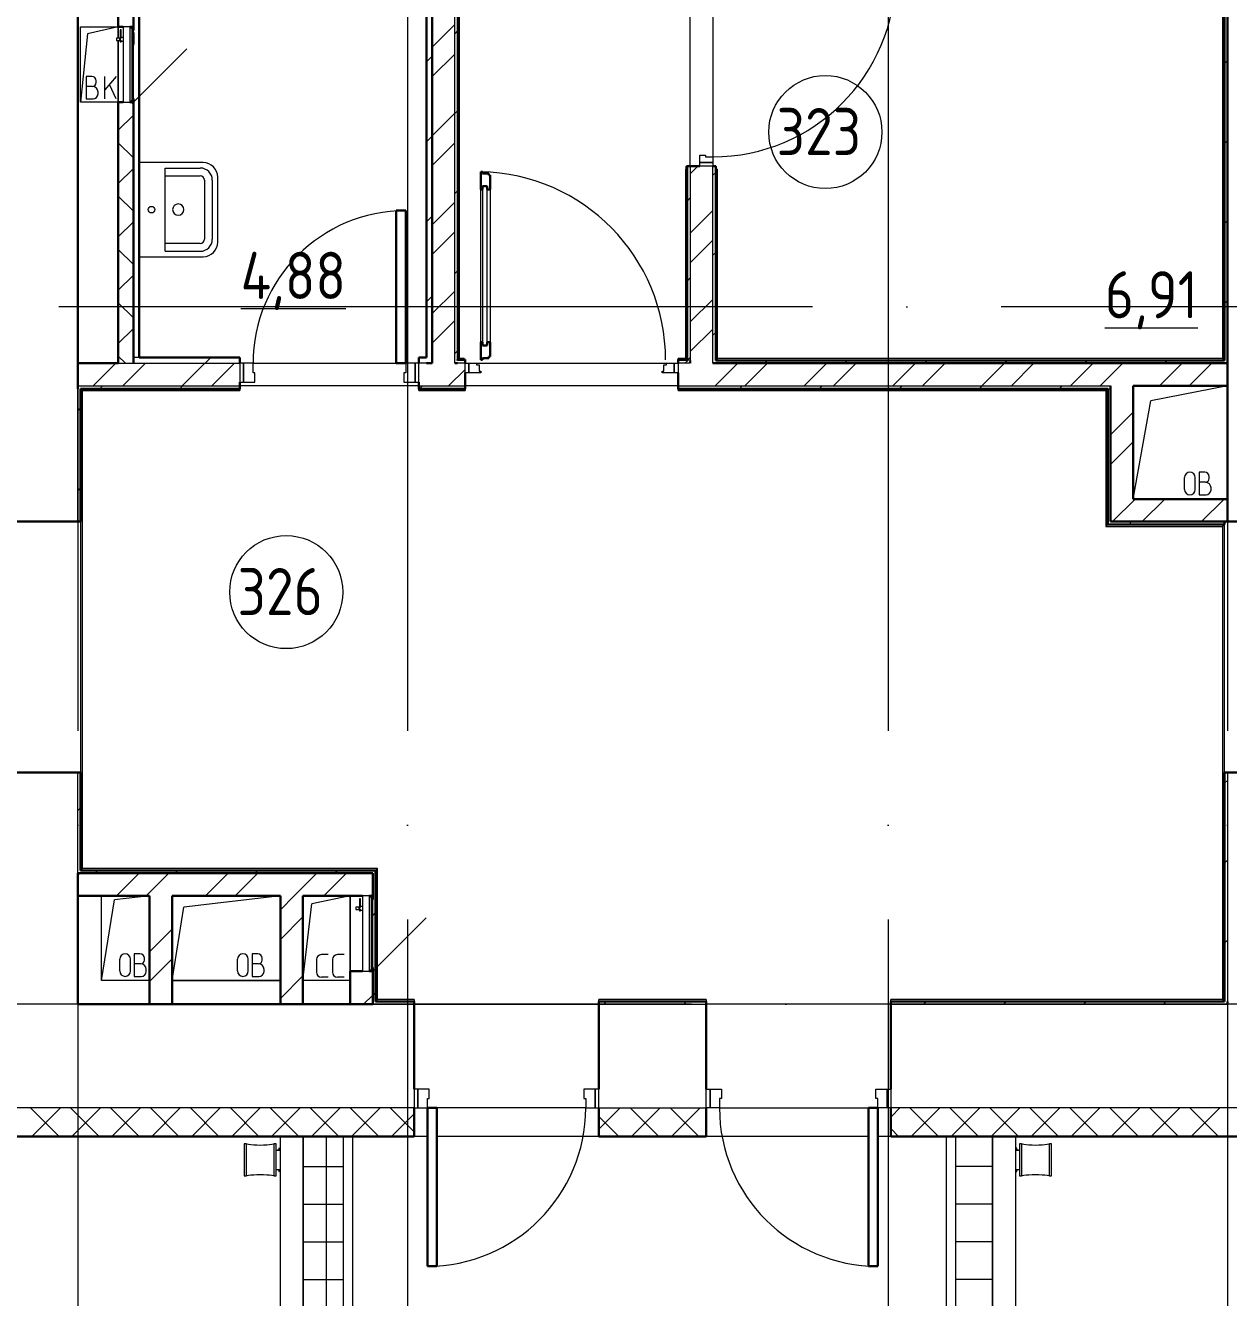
# Model space of a CAD drawing. Header units: millimetres. Extents: x -421858 to 614926, y -468665 to 141641.
# Drawn here: x 274618 to 281002, y 12580 to 19329 of the extents above; entities that cross this region are included whole.
import ezdxf

# ---------------------------------------------------------------- set-up
doc = ezdxf.new("R2010")
doc.units = ezdxf.units.MM
doc.linetypes.add('ADSK_Линия сетки', pattern=[25, 20, -2.5, 0, -2.5])
for name, color, linetype, lineweight in [('Двери', 252, 'Continuous', 9), ('Крыша', 7, 'Continuous', 9), ('Крыша штриховка', 7, 'Continuous', 9), ('Линии', 252, 'Continuous', 9), ('Марки помещений', 252, 'Continuous', 20), ('Обобщенные модели', 252, 'Continuous', 18), ('Оборудование', 8, 'Continuous', 18), ('Ограждение', 252, 'Continuous', 9), ('Оси', 252, 'Continuous', 9), ('Перекрытие', 252, 'Continuous', 18), ('Стены внутренние', 7, 'Continuous', 18), ('Стены наружные', 7, 'Continuous', 18), ('Стены штриховка', 252, 'Continuous', 9)]:
    doc.layers.add(name, color=color, linetype=linetype, lineweight=lineweight)
doc.layers.add('Двери открывание', color=7, linetype='Continuous', lineweight=9, true_color=0xc0c0c0)
doc.styles.add('GOST Common_2', font='', dxfattribs={"width": 0.9, "height": 250})
doc.styles.get('GOST Common_2').set_extended_font_data('GOST type B')

# ---------------------------------------------------------------- blocks, each defined once
blk = doc.blocks.new('3 этаж')
at = {"color": 251, "lineweight": 18, "true_color": 0x636466}
for p, q in [((274910.8, 18921.6), (274910.8, 19321.6)), ((274910.8, 19321.6), (275110.8, 19321.6)), ((275110.8, 19321.6), (274947, 19284.7)), ((275110.8, 19321.6), (275110.8, 19261.2)), ((274947, 19284.7), (274910.8, 18921.6)), ((275110.8, 19248.9), (275110.8, 18921.6)), ((274969.9, 19058.8), (274939.9, 19058.8)), ((274939.9, 19058.8), (274939.9, 18938.8)), ((274993.3, 19025.4), (274993.3, 19035.4)), ((275099.9, 19058.8), (275039.9, 18987.3)), ((275039.9, 18938.8), (275039.9, 19058.8)), ((274973.3, 19005.4), (274939.9, 19005.4)), ((275003.3, 18965.4), (275003.3, 18975.4)), ((275099.9, 18938.8), (275064, 19015.9)), ((275110.8, 18921.6), (274910.8, 18921.6)), ((274939.9, 18938.8), (274976.6, 18938.8)), ((276090.8, 14261.6), (276137.5, 14669.8)), ((276340.8, 14711.6), (276137.5, 14669.8)), ((276340.8, 14711.6), (276340.8, 14311.6)), ((276225, 14399.7), (276188.4, 14399.7)), ((276310, 14399.7), (276273.4, 14399.7)), ((276162.3, 14373.6), (276162.3, 14305.8)), ((276247.3, 14373.6), (276247.3, 14305.8)), ((276340.8, 14261.6), (276090.8, 14261.6)), ((276225, 14279.7), (276188.4, 14279.7)), ((276310, 14279.7), (276273.4, 14279.7))]:
    blk.add_line(p, q, dxfattribs=at)
for centre, radius, start, end in [((274969.9, 19035.4), 23.3, 0, 90), ((274973.3, 19025.4), 20, 270, 0), ((274973.3, 18975.4), 30, 0, 90), ((274976.6, 18965.4), 26.7, 270, 0), ((276188.4, 14373.6), 26.1, 90, 180), ((276273.4, 14373.6), 26.1, 90, 180), ((276188.4, 14305.8), 26.1, 180, 270), ((276273.4, 14305.8), 26.1, 180, 270)]:
    blk.add_arc(centre, radius, start, end, dxfattribs=at)
at = {"layer": 'Двери', "color": 251, "true_color": 0x636466}
for p, q in [((278195.8, 18641.6), (278225.8, 18641.6)), ((278195.8, 18601.6), (278195.8, 18641.6)), ((278225.8, 18641.6), (278225.8, 18631.6)), ((278225.8, 18631.6), (278265.8, 18631.6)), ((278265.8, 18631.6), (278265.8, 18601.6)), ((278265.8, 18601.6), (278195.8, 18601.6)), ((278195.8, 18581.6), (278195.8, 18601.6)), ((278195.8, 18601.6), (278265.8, 18601.6)), ((278265.8, 18581.6), (278195.8, 18581.6)), ((278265.8, 18601.6), (278265.8, 18581.6)), ((277034.8, 17648.6), (277034.8, 18458.6)), ((277043.8, 18476.6), (277043.8, 17630.6)), ((277067.8, 18476.6), (277043.8, 18476.6)), ((277067.8, 17630.6), (277067.8, 18476.6)), ((277084.8, 18458.6), (277084.8, 17648.6)), ((277043.8, 17630.6), (277067.8, 17630.6)), ((275775.8, 17536.6), (275755.8, 17536.6)), ((275755.8, 17536.6), (275755.8, 17436.6)), ((275825.8, 17536.6), (275775.8, 17536.6)), ((275775.8, 17536.6), (275775.8, 17436.6)), ((275775.8, 17436.6), (275775.8, 17536.6)), ((275825.8, 17486.6), (275825.8, 17536.6)), ((275835.8, 17486.6), (275825.8, 17486.6)), ((275835.8, 17436.6), (275835.8, 17486.6)), ((276635.8, 17486.6), (276625.8, 17486.6)), ((276625.8, 17486.6), (276625.8, 17436.6)), ((276685.8, 17536.6), (276635.8, 17536.6)), ((276635.8, 17536.6), (276635.8, 17486.6)), ((276685.8, 17436.6), (276685.8, 17536.6)), ((276705.8, 17536.6), (276685.8, 17536.6)), ((276685.8, 17536.6), (276685.8, 17436.6)), ((276705.8, 17436.6), (276705.8, 17536.6)), ((276950.8, 17536.6), (276970.8, 17536.6)), ((276950.8, 17486.6), (276950.8, 17536.6)), ((276970.8, 17486.6), (276950.8, 17486.6)), ((276970.8, 17536.6), (276970.8, 17486.6)), ((276970.8, 17536.6), (277011.8, 17536.6)), ((276970.8, 17486.6), (276970.8, 17536.6)), ((277034.8, 17486.6), (276970.8, 17486.6)), ((277011.8, 17536.6), (277011.8, 17528.6)), ((277011.8, 17528.6), (277025.8, 17528.6)), ((277025.8, 17528.6), (277025.8, 17494.6)), ((277025.8, 17494.6), (277034.8, 17494.6)), ((277034.8, 17494.6), (277034.8, 17486.6)), ((277996.8, 17494.6), (278005.8, 17494.6)), ((277996.8, 17486.6), (277996.8, 17494.6)), ((278060.8, 17486.6), (277996.8, 17486.6)), ((278005.8, 17528.6), (278019.8, 17528.6)), ((278005.8, 17494.6), (278005.8, 17528.6)), ((278019.8, 17528.6), (278019.8, 17536.6)), ((278019.8, 17536.6), (278060.8, 17536.6)), ((278060.8, 17536.6), (278080.8, 17536.6)), ((278060.8, 17486.6), (278060.8, 17536.6)), ((278060.8, 17536.6), (278060.8, 17486.6)), ((278080.8, 17486.6), (278060.8, 17486.6)), ((278080.8, 17536.6), (278080.8, 17486.6)), ((275755.8, 17436.6), (275775.8, 17436.6)), ((275775.8, 17436.6), (275835.8, 17436.6)), ((276625.8, 17436.6), (276685.8, 17436.6)), ((276685.8, 17436.6), (276705.8, 17436.6)), ((276700.8, 13686.6), (276680.8, 13686.6)), ((276680.8, 13686.6), (276680.8, 13586.6)), ((276700.8, 13686.6), (276700.8, 13586.6)), ((276760.8, 13686.6), (276700.8, 13686.6)), ((276700.8, 13586.6), (276700.8, 13686.6)), ((276750.8, 13586.6), (276750.8, 13636.6)), ((276750.8, 13636.6), (276760.8, 13636.6)), ((276760.8, 13636.6), (276760.8, 13686.6)), ((277640.8, 13686.6), (277580.8, 13686.6)), ((277580.8, 13686.6), (277580.8, 13636.6)), ((277580.8, 13636.6), (277590.8, 13636.6)), ((277590.8, 13636.6), (277590.8, 13586.6)), ((277640.8, 13586.6), (277640.8, 13686.6)), ((277640.8, 13686.6), (277640.8, 13586.6)), ((277660.8, 13686.6), (277640.8, 13686.6)), ((277660.8, 13586.6), (277660.8, 13686.6)), ((278230.8, 13686.6), (278250.8, 13686.6)), ((278230.8, 13586.6), (278230.8, 13686.6)), ((278250.8, 13586.6), (278250.8, 13686.6)), ((278250.8, 13686.6), (278310.8, 13686.6)), ((278250.8, 13686.6), (278250.8, 13586.6)), ((278300.8, 13636.6), (278300.8, 13586.6)), ((278310.8, 13636.6), (278300.8, 13636.6)), ((278310.8, 13686.6), (278310.8, 13636.6)), ((279130.8, 13686.6), (279190.8, 13686.6)), ((279130.8, 13636.6), (279130.8, 13686.6)), ((279140.8, 13636.6), (279130.8, 13636.6)), ((279140.8, 13586.6), (279140.8, 13636.6)), ((279190.8, 13686.6), (279190.8, 13586.6)), ((279190.8, 13586.6), (279190.8, 13686.6)), ((279190.8, 13686.6), (279210.8, 13686.6)), ((279210.8, 13686.6), (279210.8, 13586.6)), ((276680.8, 13586.6), (276700.8, 13586.6)), ((276700.8, 13586.6), (276750.8, 13586.6)), ((277590.8, 13586.6), (277640.8, 13586.6)), ((277640.8, 13586.6), (277660.8, 13586.6)), ((278250.8, 13586.6), (278230.8, 13586.6)), ((278300.8, 13586.6), (278250.8, 13586.6)), ((279190.8, 13586.6), (279140.8, 13586.6)), ((279210.8, 13586.6), (279190.8, 13586.6))]:
    blk.add_line(p, q, dxfattribs=at)
at = {"layer": 'Двери', "color": 251, "lineweight": 30, "true_color": 0x636466}
for p, q in [((277034.8, 18552.6), (277042.8, 18552.6)), ((277034.8, 18458.6), (277034.8, 18552.6)), ((277042.8, 18552.6), (277042.8, 18543.6)), ((277042.8, 18543.6), (277076.8, 18543.6)), ((277076.8, 18543.6), (277076.8, 18534.6)), ((277076.8, 18534.6), (277084.8, 18534.6)), ((277084.8, 18534.6), (277084.8, 18458.6)), ((277043.8, 18458.6), (277034.8, 18458.6)), ((277043.8, 18476.6), (277043.8, 18458.6)), ((277067.8, 18476.6), (277043.8, 18476.6)), ((277067.8, 18458.6), (277067.8, 18476.6)), ((277084.8, 18458.6), (277067.8, 18458.6)), ((276635.8, 18346.6), (276585.8, 18346.6)), ((276585.8, 18346.6), (276585.8, 17536.6)), ((276635.8, 17536.6), (276635.8, 18346.6)), ((277034.8, 17554.6), (277034.8, 17648.6)), ((277043.8, 17648.6), (277034.8, 17648.6)), ((277043.8, 17630.6), (277043.8, 17648.6)), ((277067.8, 17630.6), (277043.8, 17630.6)), ((277067.8, 17648.6), (277067.8, 17630.6)), ((277084.8, 17648.6), (277067.8, 17648.6)), ((277084.8, 17648.6), (277084.8, 17572.6)), ((277042.8, 17554.6), (277034.8, 17554.6)), ((277042.8, 17563.6), (277042.8, 17554.6)), ((277076.8, 17563.6), (277042.8, 17563.6)), ((277076.8, 17572.6), (277076.8, 17563.6)), ((277084.8, 17572.6), (277076.8, 17572.6)), ((276585.8, 17536.6), (276635.8, 17536.6)), ((276800.8, 13586.6), (276750.8, 13586.6)), ((276750.8, 13586.6), (276750.8, 12746.6)), ((276800.8, 12746.6), (276800.8, 13586.6)), ((279090.8, 12746.6), (279090.8, 13586.6)), ((279090.8, 13586.6), (279140.8, 13586.6)), ((279140.8, 13586.6), (279140.8, 12746.6)), ((276750.8, 12746.6), (276800.8, 12746.6)), ((279140.8, 12746.6), (279090.8, 12746.6))]:
    blk.add_line(p, q, dxfattribs=at)
at = {"layer": 'Двери', "color": 251, "true_color": 0x636466}
for centre, radius, start, end in [((278265.8, 19601.6), 970, 270, 0), ((276635.8, 17536.6), 810, 90, 180), ((276750.8, 13586.6), 840, 270, 0), ((279140.8, 13586.6), 840, 180, 270)]:
    blk.add_arc(centre, radius, start, end, dxfattribs=at)
at = {"layer": 'Двери открывание', "color": 251, "true_color": 0x636466}
blk.add_arc((277016.8, 17554.6), 998, 0, 88.96655, dxfattribs=at)
at = {"layer": 'Крыша', "color": 251, "true_color": 0x636466}
for p, q in [((275968.8, 13434.6), (275968.8, 6351.2)), ((275970.8, 6351.2), (275970.8, 13434.6)), ((276091.8, 6351.2), (276091.8, 13434.6)), ((276093.8, 6351.2), (276093.8, 13434.6)), ((279747.8, 13434.6), (279747.8, 2738.6)), ((279749.8, 13434.6), (279749.8, 2740.6)), ((279870.8, 13434.6), (279870.8, 2861.6)), ((279872.8, 2863.6), (279872.8, 13434.6))]:
    blk.add_line(p, q, dxfattribs=at)
at = {"layer": 'Крыша штриховка', "color": 251, "linetype": 'Continuous', "true_color": 0x636466}
for p, q in [((276213.9, 13434.6), (276213.9, 6306.2)), ((276093.8, 13276.3), (276305.8, 13276.3)), ((279747.8, 13276.3), (279555.8, 13276.3)), ((276093.8, 13076.3), (276305.8, 13076.3)), ((279747.8, 13076.3), (279555.8, 13076.3)), ((276093.8, 12876.3), (276305.8, 12876.3)), ((279747.8, 12876.3), (279555.8, 12876.3)), ((276093.8, 12676.3), (276305.8, 12676.3)), ((279747.8, 12676.3), (279555.8, 12676.3))]:
    blk.add_line(p, q, dxfattribs=at)
at = {"layer": 'Линии', "color": 251, "lineweight": 18, "ltscale": 200, "true_color": 0x636466}
for p, q in [((280995.8, 17416.6), (280588.9, 17337.2)), ((280495.8, 16816.6), (280588.9, 17337.2)), ((280875.8, 16959.1), (280845.8, 16959.1)), ((280845.8, 16959.1), (280845.8, 16839.1)), ((280768.3, 16867.8), (280768.3, 16930.4)), ((280825.6, 16867.8), (280825.6, 16930.4)), ((280879.1, 16905.7), (280845.8, 16905.7)), ((280899.1, 16925.7), (280899.1, 16935.7)), ((280909.1, 16865.7), (280909.1, 16875.7)), ((280845.8, 16839.1), (280882.5, 16839.1)), ((275020.8, 14261.6), (275020.8, 14711.6)), ((275020.8, 14261.6), (275090.3, 14689.8)), ((275275.8, 14711.6), (275090.3, 14689.8)), ((275395.8, 14261.6), (275459.1, 14651.6)), ((275970.8, 14711.6), (275459.1, 14651.6)), ((275118.2, 14312.8), (275118.2, 14375.4)), ((275175.6, 14312.8), (275175.6, 14375.4)), ((275225.8, 14404.1), (275195.8, 14404.1)), ((275195.8, 14404.1), (275195.8, 14284.1)), ((275249.1, 14370.7), (275249.1, 14380.7)), ((275743.3, 14312.8), (275743.3, 14375.4)), ((275800.6, 14312.8), (275800.6, 14375.4)), ((275850.8, 14404.1), (275820.8, 14404.1)), ((275820.8, 14404.1), (275820.8, 14284.1)), ((275874.1, 14370.7), (275874.1, 14380.7)), ((275229.1, 14350.7), (275195.8, 14350.7)), ((275259.1, 14310.7), (275259.1, 14320.7)), ((275854.1, 14350.7), (275820.8, 14350.7)), ((275884.1, 14310.7), (275884.1, 14320.7)), ((275275.8, 14261.6), (275020.8, 14261.6)), ((275195.8, 14284.1), (275232.4, 14284.1)), ((275970.8, 14261.6), (275395.8, 14261.6)), ((275820.8, 14284.1), (275857.5, 14284.1))]:
    blk.add_line(p, q, dxfattribs=at)
at = {"layer": 'Линии', "color": 251, "lineweight": 18, "true_color": 0x636466}
for centre, radius, start, end in [((280796.9, 16930.4), 28.7, 0, 180), ((280875.8, 16935.7), 23.3, 0, 90), ((280879.1, 16925.7), 20, 270, 0), ((280879.1, 16875.7), 30, 0, 90), ((280796.9, 16867.8), 28.7, 180, 0), ((280882.5, 16865.7), 26.7, 270, 0), ((275146.9, 14375.4), 28.7, 0, 180), ((275225.8, 14380.7), 23.3, 0, 90), ((275771.9, 14375.4), 28.7, 0, 180), ((275850.8, 14380.7), 23.3, 0, 90), ((275146.9, 14312.8), 28.7, 180, 0), ((275229.1, 14370.7), 20, 270, 0), ((275229.1, 14320.7), 30, 0, 90), ((275232.4, 14310.7), 26.7, 270, 0), ((275771.9, 14312.8), 28.7, 180, 0), ((275854.1, 14370.7), 20, 270, 0), ((275854.1, 14320.7), 30, 0, 90), ((275857.5, 14310.7), 26.7, 270, 0)]:
    blk.add_arc(centre, radius, start, end, dxfattribs=at)
at = {"layer": 'Марки помещений', "color": 251, "true_color": 0x636466}
for centre in [(278862.7, 18763.3), (276002, 16322.9)]:
    blk.add_circle(centre, 300, dxfattribs=at)
at = {"layer": 'Обобщенные модели', "color": 251, "true_color": 0x636466}
for p, q in [((275560.8, 18601.6), (275220.8, 18601.6)), ((275358.8, 18572.1), (275545.9, 18572.1)), ((275358.8, 18131), (275358.8, 18572.1)), ((275358.8, 18530.8), (275545.9, 18530.8)), ((275568.2, 18508.6), (275568.2, 18194.5)), ((275609.5, 18508.6), (275609.5, 18194.5)), ((275638.8, 18351.7), (275638.8, 18523.6)), ((275638.8, 18179.5), (275638.8, 18351.7)), ((275545.9, 18172.3), (275358.8, 18172.3)), ((275220.8, 18101.5), (275560.8, 18101.5)), ((275358.8, 18131), (275545.9, 18131)), ((275789.4, 13395.6), (275778.8, 13395.6)), ((275778.8, 13395.6), (275778.8, 13225.6)), ((275789.4, 13395.6), (275789.4, 13225.6)), ((275793.9, 13393.5), (275789.4, 13395.6)), ((275802.4, 13391.6), (275793.9, 13393.5)), ((275814.4, 13390), (275802.4, 13391.6)), ((275829.2, 13388.8), (275814.4, 13390)), ((275846, 13388), (275829.2, 13388.8)), ((275863.8, 13387.8), (275846, 13388)), ((275881.6, 13388), (275863.8, 13387.8)), ((275898.3, 13388.8), (275881.6, 13388)), ((275913.2, 13390), (275898.3, 13388.8)), ((275925.1, 13391.6), (275913.2, 13390)), ((275933.6, 13393.5), (275925.1, 13391.6)), ((275938.1, 13395.6), (275933.6, 13393.5)), ((275938.1, 13225.6), (275938.1, 13395.6)), ((275948.8, 13395.6), (275938.1, 13395.6)), ((275948.8, 13225.6), (275948.8, 13395.6)), ((275964.8, 13372.6), (275962.8, 13372.6)), ((275962.8, 13372.6), (275962.8, 13362.6)), ((275962.8, 13360.6), (275962.8, 13362.6)), ((275964.8, 13362.6), (275964.8, 13372.6)), ((275964.8, 13362.6), (275964.8, 13360.6)), ((279878.8, 13372.6), (279876.8, 13372.6)), ((279876.8, 13372.6), (279876.8, 13362.6)), ((279876.8, 13360.6), (279876.8, 13362.6)), ((279878.8, 13362.6), (279878.8, 13372.6)), ((279878.8, 13362.6), (279878.8, 13360.6)), ((279903.4, 13395.6), (279892.8, 13395.6)), ((279892.8, 13395.6), (279892.8, 13225.6)), ((279903.4, 13395.6), (279903.4, 13225.6)), ((279907.9, 13393.5), (279903.4, 13395.6)), ((279916.4, 13391.6), (279907.9, 13393.5)), ((279928.4, 13390), (279916.4, 13391.6)), ((279943.2, 13388.8), (279928.4, 13390)), ((279960, 13388), (279943.2, 13388.8)), ((279977.8, 13387.8), (279960, 13388)), ((279995.6, 13388), (279977.8, 13387.8)), ((280012.3, 13388.8), (279995.6, 13388)), ((280027.2, 13390), (280012.3, 13388.8)), ((280039.1, 13391.6), (280027.2, 13390)), ((280047.6, 13393.5), (280039.1, 13391.6)), ((280052.1, 13395.6), (280047.6, 13393.5)), ((280052.1, 13225.6), (280052.1, 13395.6)), ((280062.8, 13395.6), (280052.1, 13395.6)), ((280062.8, 13225.6), (280062.8, 13395.6)), ((275948.8, 13360.6), (275950.2, 13360.6)), ((275968.8, 13360.6), (275948.8, 13360.6)), ((275968.8, 13360.6), (275950.2, 13360.6)), ((279891.4, 13360.6), (279872.8, 13360.6)), ((279892.8, 13360.6), (279872.8, 13360.6)), ((279891.4, 13360.6), (279892.8, 13360.6)), ((275789.4, 13225.6), (275793.9, 13227.6)), ((275793.9, 13227.6), (275802.4, 13229.5)), ((275802.4, 13229.5), (275814.4, 13231.1)), ((275814.4, 13231.1), (275829.2, 13232.3)), ((275829.2, 13232.3), (275846, 13233.1)), ((275846, 13233.1), (275863.8, 13233.4)), ((275863.8, 13233.4), (275881.6, 13233.1)), ((275881.6, 13233.1), (275898.3, 13232.3)), ((275898.3, 13232.3), (275913.2, 13231.1)), ((275913.2, 13231.1), (275925.1, 13229.5)), ((275925.1, 13229.5), (275933.6, 13227.6)), ((275933.6, 13227.6), (275938.1, 13225.6)), ((275950.2, 13260.6), (275948.8, 13260.6)), ((275948.8, 13260.6), (275968.8, 13260.6)), ((275950.2, 13260.6), (275968.8, 13260.6)), ((275962.8, 13258.6), (275962.8, 13260.6)), ((275962.8, 13258.6), (275962.8, 13248.6)), ((275962.8, 13248.6), (275964.8, 13248.6)), ((275964.8, 13260.6), (275964.8, 13258.6)), ((275964.8, 13248.6), (275964.8, 13258.6)), ((279872.8, 13260.6), (279891.4, 13260.6)), ((279872.8, 13260.6), (279892.8, 13260.6)), ((279876.8, 13258.6), (279876.8, 13260.6)), ((279876.8, 13258.6), (279876.8, 13248.6)), ((279876.8, 13248.6), (279878.8, 13248.6)), ((279878.8, 13260.6), (279878.8, 13258.6)), ((279878.8, 13248.6), (279878.8, 13258.6)), ((279892.8, 13260.6), (279891.4, 13260.6)), ((279903.4, 13225.6), (279907.9, 13227.6)), ((279907.9, 13227.6), (279916.4, 13229.5)), ((279916.4, 13229.5), (279928.4, 13231.1)), ((279928.4, 13231.1), (279943.2, 13232.3)), ((279943.2, 13232.3), (279960, 13233.1)), ((279960, 13233.1), (279977.8, 13233.4)), ((279977.8, 13233.4), (279995.6, 13233.1)), ((279995.6, 13233.1), (280012.3, 13232.3)), ((280012.3, 13232.3), (280027.2, 13231.1)), ((280027.2, 13231.1), (280039.1, 13229.5)), ((280039.1, 13229.5), (280047.6, 13227.6)), ((280047.6, 13227.6), (280052.1, 13225.6)), ((275778.8, 13225.6), (275789.4, 13225.6)), ((275938.1, 13225.6), (275948.8, 13225.6)), ((279892.8, 13225.6), (279903.4, 13225.6)), ((280052.1, 13225.6), (280062.8, 13225.6))]:
    blk.add_line(p, q, dxfattribs=at)
at = {"layer": 'Обобщенные модели', "color": 251, "true_color": 0x636466, "extrusion": (0, 0, -1)}
for p, q in [((275951.9, 13360.6), (275949.7, 13360.6)), ((275953.9, 13360.6), (275951.9, 13360.6)), ((275955.8, 13360.6), (275953.9, 13360.6)), ((275957.4, 13360.6), (275955.8, 13360.6)), ((275958.9, 13360.6), (275957.4, 13360.6)), ((275960.2, 13360.6), (275958.9, 13360.6)), ((275961.3, 13360.6), (275960.2, 13360.6)), ((275962.2, 13360.6), (275961.3, 13360.6)), ((275962.9, 13360.6), (275962.2, 13360.6)), ((275963.4, 13360.6), (275962.9, 13360.6)), ((275963.7, 13360.6), (275963.4, 13360.6)), ((279878, 13360.6), (279877.8, 13360.6)), ((279878.4, 13360.6), (279878, 13360.6)), ((279878.9, 13360.6), (279878.4, 13360.6)), ((279879.7, 13360.6), (279878.9, 13360.6)), ((279880.7, 13360.6), (279879.7, 13360.6)), ((279881.9, 13360.6), (279880.7, 13360.6)), ((279883.2, 13360.6), (279881.9, 13360.6)), ((279884.8, 13360.6), (279883.2, 13360.6)), ((279886.5, 13360.6), (279884.8, 13360.6)), ((279888.5, 13360.6), (279886.5, 13360.6)), ((279890.6, 13360.6), (279888.5, 13360.6)), ((279892.8, 13360.6), (279890.6, 13360.6)), ((275948.8, 13260.6), (275951, 13260.6)), ((275951, 13260.6), (275953.1, 13260.6)), ((275953.1, 13260.6), (275955, 13260.6)), ((275955, 13260.6), (275956.8, 13260.6)), ((275956.8, 13260.6), (275958.3, 13260.6)), ((275958.3, 13260.6), (275959.7, 13260.6)), ((275959.7, 13260.6), (275960.9, 13260.6)), ((275960.9, 13260.6), (275961.8, 13260.6)), ((275961.8, 13260.6), (275962.6, 13260.6)), ((275962.6, 13260.6), (275963.2, 13260.6)), ((275963.2, 13260.6), (275963.6, 13260.6)), ((275963.6, 13260.6), (275963.8, 13260.6)), ((279877.9, 13260.6), (279878.2, 13260.6)), ((279878.2, 13260.6), (279878.7, 13260.6)), ((279878.7, 13260.6), (279879.4, 13260.6)), ((279879.4, 13260.6), (279880.3, 13260.6)), ((279880.3, 13260.6), (279881.4, 13260.6)), ((279881.4, 13260.6), (279882.6, 13260.6)), ((279882.6, 13260.6), (279884.1, 13260.6)), ((279884.1, 13260.6), (279885.8, 13260.6)), ((279885.8, 13260.6), (279887.6, 13260.6)), ((279887.6, 13260.6), (279889.7, 13260.6)), ((279889.7, 13260.6), (279891.9, 13260.6))]:
    blk.add_line(p, q, dxfattribs=at)
at = {"layer": 'Обобщенные модели', "color": 251, "true_color": 0x636466}
blk.add_circle((275287.1, 18351.6), 17.5, dxfattribs=at)
for centre, radius, start, end in [((275545.9, 18508.6), 63.6, 0, 90), ((275560.8, 18523.6), 78, 0, 90), ((275545.9, 18508.6), 22.3, 0, 90), ((275428.9, 18352), 30, 90, 270), ((275428.9, 18352), 30, 270, 90), ((275545.9, 18194.5), 63.6, 270, 0), ((275545.9, 18194.5), 22.3, 270, 0), ((275560.8, 18179.5), 78, 270, 0), ((275963.8, 13310.6), 52, 84.42735, 105), ((279877.8, 13310.6), 52, 75, 95.57265), ((275963.8, 13310.6), 52, 255, 275.57265), ((279877.8, 13310.6), 52, 264.42735, 285)]:
    blk.add_arc(centre, radius, start, end, dxfattribs=at)
at = {"layer": 'Оборудование', "color": 251, "true_color": 0x636466}
for p, q in [((275120.4, 19305.7), (275120.4, 19259.9)), ((275125.4, 19305.7), (275120.4, 19305.7)), ((275125.4, 19259.9), (275125.4, 19305.7)), ((275172.2, 19321.6), (275135.8, 19321.6)), ((275135.8, 19321.6), (275135.8, 18921.6)), ((275173.1, 18922.5), (275173.1, 19320.6)), ((275182.8, 19314.6), (275173.1, 19314.6)), ((275183.8, 18929.5), (275183.8, 19313.6)), ((275190.8, 19302.6), (275185.3, 19302.6)), ((275190.8, 18940.6), (275190.8, 19302.6)), ((275117.9, 19261.2), (275100.4, 19261.2)), ((275100.4, 19261.2), (275100.4, 19248.9)), ((275100.4, 19248.9), (275117.9, 19248.9)), ((275119.9, 19263.1), (275117.9, 19261.2)), ((275117.9, 19261.2), (275117.9, 19248.9)), ((275117.9, 19248.9), (275119.9, 19247)), ((275135.8, 19264.7), (275119.9, 19264.7)), ((275119.9, 19264.7), (275119.9, 19245.4)), ((275119.9, 19245.4), (275135.8, 19245.4)), ((275120.4, 19250.2), (275120.4, 19242)), ((275120.4, 19242), (275125.4, 19242)), ((275125.4, 19242), (275125.4, 19250.2)), ((275192.8, 19293.6), (275190.8, 19293.6)), ((275192.8, 19289.6), (275192.8, 19293.6)), ((275192.8, 19289.6), (275192.8, 19229.1)), ((275190.8, 19225.1), (275192.8, 19225.1)), ((275190.8, 18921.6), (275473.6, 19204.4)), ((275192.8, 19225.1), (275192.8, 19229.1)), ((275135.8, 18921.6), (275172.2, 18921.6)), ((275173.1, 18928.6), (275182.8, 18928.6)), ((275185.3, 18940.6), (275190.8, 18940.6)), ((276387.9, 14651.2), (276370.4, 14651.2)), ((276370.4, 14651.2), (276370.4, 14638.9)), ((276389.9, 14653.1), (276387.9, 14651.2)), ((276387.9, 14651.2), (276387.9, 14638.9)), ((276405.8, 14654.7), (276389.9, 14654.7)), ((276389.9, 14654.7), (276389.9, 14635.4)), ((276390.4, 14695.7), (276390.4, 14649.9)), ((276395.4, 14695.7), (276390.4, 14695.7)), ((276395.4, 14649.9), (276395.4, 14695.7)), ((276442.2, 14711.6), (276405.8, 14711.6)), ((276405.8, 14711.6), (276405.8, 14311.6)), ((276443.1, 14312.5), (276443.1, 14710.6)), ((276452.8, 14704.6), (276443.1, 14704.6)), ((276453.8, 14319.5), (276453.8, 14703.6)), ((276460.8, 14692.6), (276455.3, 14692.6)), ((276460.8, 14330.6), (276460.8, 14692.6)), ((276370.4, 14638.9), (276387.9, 14638.9)), ((276387.9, 14638.9), (276389.9, 14637)), ((276389.9, 14635.4), (276405.8, 14635.4)), ((276390.4, 14640.2), (276390.4, 14632)), ((276390.4, 14632), (276395.4, 14632)), ((276395.4, 14632), (276395.4, 14640.2)), ((276460.8, 14311.6), (276743.6, 14594.4)), ((276405.8, 14311.6), (276442.2, 14311.6)), ((276443.1, 14318.6), (276452.8, 14318.6)), ((276455.3, 14330.6), (276460.8, 14330.6))]:
    blk.add_line(p, q, dxfattribs=at)
for points, knots in [([(275173.1, 19320.6), (275173.1, 19320.7), (275173.1, 19320.8), (275173, 19321), (275172.9, 19321.1), (275172.8, 19321.3), (275172.6, 19321.4), (275172.4, 19321.5), (275172.2, 19321.6), (275172.2, 19321.6)], [0, 0, 0, 0, 0.166667, 0.25, 0.333333, 0.5, 0.666667, 0.833333, 1, 1, 1, 1]), ([(275183.8, 19313.6), (275183.8, 19313.7), (275183.8, 19313.8), (275183.7, 19314), (275183.7, 19314.1), (275183.6, 19314.2), (275183.5, 19314.3), (275183.3, 19314.4), (275183.1, 19314.5), (275182.9, 19314.6), (275182.8, 19314.6)], [0, 0, 0, 0, 0.166667, 0.25, 0.333333, 0.416667, 0.541667, 0.666667, 0.833333, 1, 1, 1, 1]), ([(275185.3, 19302.6), (275185.2, 19302.6), (275185, 19302.6), (275184.7, 19302.7), (275184.5, 19302.8), (275184.4, 19302.9), (275184.2, 19303), (275184.1, 19303.2), (275184, 19303.3), (275183.9, 19303.5), (275183.8, 19303.8), (275183.8, 19304), (275183.8, 19304.1)], [0, 0, 0, 0, 0.166667, 0.25, 0.333333, 0.416667, 0.5, 0.583333, 0.666667, 0.75, 0.833333, 1, 1, 1, 1]), ([(275172.2, 18921.6), (275172.2, 18921.6), (275172.4, 18921.6), (275172.6, 18921.7), (275172.8, 18921.8), (275172.9, 18922), (275173, 18922.1), (275173.1, 18922.3), (275173.1, 18922.4), (275173.1, 18922.5)], [-1, -1, -1, -1, -0.833333, -0.666667, -0.5, -0.333333, -0.25, -0.166667, 0, 0, 0, 0]), ([(275182.8, 18928.6), (275182.9, 18928.6), (275183.1, 18928.6), (275183.3, 18928.7), (275183.5, 18928.8), (275183.6, 18928.9), (275183.7, 18929), (275183.7, 18929.1), (275183.8, 18929.3), (275183.8, 18929.4), (275183.8, 18929.5)], [-1, -1, -1, -1, -0.833333, -0.666667, -0.541667, -0.416667, -0.333333, -0.25, -0.166667, 0, 0, 0, 0]), ([(275183.8, 18939), (275183.8, 18939.2), (275183.8, 18939.4), (275183.9, 18939.6), (275184, 18939.8), (275184.1, 18940), (275184.2, 18940.1), (275184.4, 18940.2), (275184.5, 18940.4), (275184.7, 18940.4), (275185, 18940.5), (275185.2, 18940.6), (275185.3, 18940.6)], [-1, -1, -1, -1, -0.833333, -0.75, -0.666667, -0.583333, -0.5, -0.416667, -0.333333, -0.25, -0.166667, 0, 0, 0, 0]), ([(276443.1, 14710.6), (276443.1, 14710.7), (276443.1, 14710.8), (276443, 14711), (276442.9, 14711.1), (276442.8, 14711.3), (276442.6, 14711.4), (276442.4, 14711.5), (276442.2, 14711.6), (276442.2, 14711.6)], [0, 0, 0, 0, 0.166667, 0.25, 0.333333, 0.5, 0.666667, 0.833333, 1, 1, 1, 1]), ([(276453.8, 14703.6), (276453.8, 14703.7), (276453.8, 14703.8), (276453.7, 14704), (276453.7, 14704.1), (276453.6, 14704.2), (276453.5, 14704.3), (276453.3, 14704.4), (276453.1, 14704.5), (276452.9, 14704.6), (276452.8, 14704.6)], [0, 0, 0, 0, 0.166667, 0.25, 0.333333, 0.416667, 0.541667, 0.666667, 0.833333, 1, 1, 1, 1]), ([(276455.3, 14692.6), (276455.2, 14692.6), (276455, 14692.6), (276454.7, 14692.7), (276454.5, 14692.8), (276454.4, 14692.9), (276454.2, 14693), (276454.1, 14693.2), (276454, 14693.3), (276453.9, 14693.5), (276453.8, 14693.8), (276453.8, 14694), (276453.8, 14694.1)], [0, 0, 0, 0, 0.166667, 0.25, 0.333333, 0.416667, 0.5, 0.583333, 0.666667, 0.75, 0.833333, 1, 1, 1, 1]), ([(276442.2, 14311.6), (276442.2, 14311.6), (276442.4, 14311.6), (276442.6, 14311.7), (276442.8, 14311.8), (276442.9, 14312), (276443, 14312.1), (276443.1, 14312.3), (276443.1, 14312.4), (276443.1, 14312.5)], [-1, -1, -1, -1, -0.833333, -0.666667, -0.5, -0.333333, -0.25, -0.166667, 0, 0, 0, 0]), ([(276452.8, 14318.6), (276452.9, 14318.6), (276453.1, 14318.6), (276453.3, 14318.7), (276453.5, 14318.8), (276453.6, 14318.9), (276453.7, 14319), (276453.7, 14319.1), (276453.8, 14319.3), (276453.8, 14319.4), (276453.8, 14319.5)], [-1, -1, -1, -1, -0.833333, -0.666667, -0.541667, -0.416667, -0.333333, -0.25, -0.166667, 0, 0, 0, 0]), ([(276453.8, 14329), (276453.8, 14329.2), (276453.8, 14329.4), (276453.9, 14329.6), (276454, 14329.8), (276454.1, 14330), (276454.2, 14330.1), (276454.4, 14330.2), (276454.5, 14330.4), (276454.7, 14330.4), (276455, 14330.5), (276455.2, 14330.6), (276455.3, 14330.6)], [-1, -1, -1, -1, -0.833333, -0.75, -0.666667, -0.583333, -0.5, -0.416667, -0.333333, -0.25, -0.166667, 0, 0, 0, 0])]:
    blk.add_open_spline(points, degree=3, knots=knots, dxfattribs=at)
at = {"layer": 'Ограждение', "color": 251, "true_color": 0x636466}
for p, q in [((276920.8, 17561.6), (276920.8, 21816.6)), ((280970.8, 20101.6), (280970.8, 17561.6)), ((278120.8, 18566.6), (278125.8, 18566.6)), ((278120.8, 18566.6), (278120.8, 17561.6)), ((278280.8, 18566.6), (278290.8, 18566.6)), ((278290.8, 17561.6), (278290.8, 18566.6)), ((276920.8, 17561.6), (276915.8, 17556.6)), ((276945.8, 17561.6), (276920.8, 17561.6)), ((276945.8, 17561.6), (276945.8, 17556.6)), ((278080.8, 17556.6), (278080.8, 17561.6)), ((278120.8, 17561.6), (278080.8, 17561.6)), ((278120.8, 17561.6), (278125.8, 17556.6)), ((278290.8, 17561.6), (278280.8, 17551.6)), ((280970.8, 17561.6), (278290.8, 17561.6)), ((280970.8, 17561.6), (280980.8, 17551.6)), ((274920.8, 17391.6), (274910.8, 17401.6)), ((274920.8, 14856.6), (274920.8, 17391.6)), ((274920.8, 17391.6), (275755.8, 17391.6)), ((275755.8, 17401.6), (275755.8, 17391.6)), ((276705.8, 17391.6), (276705.8, 17401.6)), ((276705.8, 17391.6), (276950.8, 17391.6)), ((276950.8, 17401.6), (276950.8, 17391.6)), ((278080.8, 17391.6), (278080.8, 17401.6)), ((278080.8, 17391.6), (280350.8, 17391.6)), ((280350.8, 17391.6), (280360.8, 17401.6)), ((280350.8, 17391.6), (280350.8, 16671.6)), ((280350.8, 16671.6), (280360.8, 16681.6)), ((280350.8, 16671.6), (280970.8, 16671.6)), ((280980.8, 16681.6), (280970.8, 16671.6)), ((280970.8, 16671.6), (280970.8, 14161.6)), ((274920.8, 14856.6), (274910.8, 14846.6)), ((276485.8, 14856.6), (274920.8, 14856.6)), ((276485.8, 14856.6), (276475.8, 14846.6)), ((276485.8, 14161.6), (276485.8, 14856.6)), ((276475.8, 14151.6), (276485.8, 14161.6)), ((276680.8, 14161.6), (276485.8, 14161.6)), ((276680.8, 14161.6), (276680.8, 14151.6)), ((277660.8, 14151.6), (277660.8, 14161.6)), ((278230.8, 14161.6), (277660.8, 14161.6)), ((278230.8, 14161.6), (278230.8, 14151.6)), ((279210.8, 14151.6), (279210.8, 14161.6)), ((280970.8, 14161.6), (279210.8, 14161.6)), ((280970.8, 14161.6), (280980.8, 14151.6)), ((276305.8, 12209.6), (276305.8, 13434.6)), ((276355.8, 12259.6), (276355.8, 13434.6)), ((279505.8, 12259.6), (279505.8, 13434.6)), ((279555.8, 12209.6), (279555.8, 13434.6))]:
    blk.add_line(p, q, dxfattribs=at)
at = {"layer": 'Оси', "color": 251, "linetype": 'ADSK_Линия сетки', "ltscale": 200, "true_color": 0x636466}
for p, q in [((274895.8, 34587.2), (274895.8, -31389.6)), ((276645.8, 34587.2), (276645.8, -31389.6)), ((279195.8, 34587.2), (279195.8, -31389.6)), ((280995.8, 34587.2), (280995.8, -31389.6)), ((308795.8, 17836.6), (237073.5, 17836.6)), ((283153.2, 14136.6), (237073.5, 14136.6))]:
    blk.add_line(p, q, dxfattribs=at)
at = {"layer": 'Перекрытие', "color": 251, "true_color": 0x636466}
for p, q in [((275020.8, 14261.6), (275020.8, 14711.6)), ((275275.8, 14261.6), (275020.8, 14261.6)), ((275395.8, 14261.6), (275970.8, 14261.6)), ((276340.8, 14261.6), (276090.8, 14261.6))]:
    blk.add_line(p, q, dxfattribs=at)
at = {"layer": 'Стены внутренние', "color": 251, "lineweight": 30, "true_color": 0x636466}
for p, q in [((274895.8, 23256.6), (274895.8, 17536.6)), ((280995.8, 16816.6), (280995.8, 17836.6)), ((274895.8, 16696.6), (274193.8, 16696.6)), ((280995.8, 16696.6), (281697.8, 16696.6)), ((274895.8, 15366.6), (274193.8, 15366.6)), ((280995.8, 15366.6), (281697.8, 15366.6)), ((274895.8, 14711.6), (274895.8, 14136.6)), ((275275.8, 14136.6), (274895.8, 14136.6)), ((275970.8, 14136.6), (275395.8, 14136.6)), ((276340.8, 14136.6), (276090.8, 14136.6)), ((276680.8, 13686.6), (276680.8, 14136.6)), ((277660.8, 13686.6), (277660.8, 14136.6)), ((278230.8, 13686.6), (278230.8, 14136.6)), ((279210.8, 13686.6), (279210.8, 14136.6)), ((280995.8, 14151.6), (280995.8, 14136.6)), ((276680.8, 13434.6), (276680.8, 13586.6)), ((277660.8, 13434.6), (277660.8, 13586.6)), ((278230.8, 13434.6), (278230.8, 13586.6)), ((279210.8, 13434.6), (279210.8, 13586.6)), ((274193.8, 13434.6), (276680.8, 13434.6)), ((278230.8, 13434.6), (277660.8, 13434.6)), ((281697.8, 13434.6), (279210.8, 13434.6))]:
    blk.add_line(p, q, dxfattribs=at)
at = {"layer": 'Стены внутренние', "color": 251, "true_color": 0x636466}
for p, q in [((274895.8, 16696.6), (274895.8, 17401.6)), ((274895.8, 14831.6), (274895.8, 15366.6)), ((280995.8, 15366.6), (280995.8, 14151.6)), ((276680.8, 14136.6), (277660.8, 14136.6)), ((279210.8, 14136.6), (278230.8, 14136.6)), ((276680.8, 13586.6), (274345.8, 13586.6)), ((277590.8, 13586.6), (276800.8, 13586.6)), ((277660.8, 13586.6), (278230.8, 13586.6)), ((278300.8, 13586.6), (279090.8, 13586.6)), ((281545.8, 13586.6), (279210.8, 13586.6)), ((276750.8, 13434.6), (276680.8, 13434.6)), ((277660.8, 13434.6), (276800.8, 13434.6)), ((279090.8, 13434.6), (278230.8, 13434.6)), ((279210.8, 13434.6), (279140.8, 13434.6))]:
    blk.add_line(p, q, dxfattribs=at)
at = {"layer": 'Стены внутренние', "color": 251, "linetype": 'Continuous', "lineweight": 9, "true_color": 0x636466}
for p, q in [((274794.6, 13436.6), (274644.6, 13586.6)), ((274653.4, 13436.6), (274803.4, 13586.6)), ((275006.8, 13436.6), (274856.8, 13586.6)), ((274865.6, 13436.6), (275015.6, 13586.6)), ((275218.9, 13436.6), (275068.9, 13586.6)), ((275077.7, 13436.6), (275227.7, 13586.6)), ((275431, 13436.6), (275281, 13586.6)), ((275289.8, 13436.6), (275439.8, 13586.6)), ((275643.2, 13436.6), (275493.2, 13586.6)), ((275502, 13436.6), (275652, 13586.6)), ((275855.3, 13436.6), (275705.3, 13586.6)), ((275714.1, 13436.6), (275864.1, 13586.6)), ((276067.4, 13436.6), (275917.4, 13586.6)), ((275926.2, 13436.6), (276076.2, 13586.6)), ((276279.6, 13436.6), (276129.6, 13586.6)), ((276138.4, 13436.6), (276288.4, 13586.6)), ((276491.7, 13436.6), (276341.7, 13586.6)), ((276350.5, 13436.6), (276500.5, 13586.6)), ((276678.8, 13461.6), (276553.8, 13586.6)), ((277662.8, 13476), (277773.3, 13586.6)), ((277976.6, 13436.6), (277826.6, 13586.6)), ((277835.4, 13436.6), (277985.4, 13586.6)), ((278188.7, 13436.6), (278038.7, 13586.6)), ((278047.6, 13436.6), (278197.6, 13586.6)), ((279212.8, 13541.1), (279258.2, 13586.6)), ((279461.5, 13436.6), (279311.5, 13586.6)), ((279320.3, 13436.6), (279470.3, 13586.6)), ((279673.7, 13436.6), (279523.7, 13586.6)), ((279532.5, 13436.6), (279682.5, 13586.6)), ((279885.8, 13436.6), (279735.8, 13586.6)), ((279744.6, 13436.6), (279894.6, 13586.6)), ((280097.9, 13436.6), (279947.9, 13586.6)), ((279956.7, 13436.6), (280106.7, 13586.6)), ((280310.1, 13436.6), (280160.1, 13586.6)), ((280168.9, 13436.6), (280318.9, 13586.6)), ((280522.2, 13436.6), (280372.2, 13586.6)), ((280381, 13436.6), (280531, 13586.6)), ((280734.3, 13436.6), (280584.3, 13586.6)), ((280593.1, 13436.6), (280743.1, 13586.6)), ((280946.5, 13436.6), (280796.5, 13586.6)), ((280805.3, 13436.6), (280955.3, 13586.6)), ((276562.6, 13436.6), (276678.8, 13552.7)), ((277764.5, 13436.6), (277662.8, 13538.3)), ((274738.9, 13434.6), (274737.8, 13436.6)), ((274950.1, 13436.6), (274948.9, 13434.6)), ((275794.8, 13434.6), (275793.6, 13436.6)), ((276146.7, 13434.6), (276145.6, 13436.6)), ((276357.9, 13436.6), (276356.7, 13434.6)), ((276678.8, 13449.1), (276680.8, 13449.1)), ((279210.8, 13449.1), (279212.8, 13449.1)), ((279249.4, 13436.6), (279212.8, 13473.2)), ((280018.2, 13434.6), (280017.1, 13436.6))]:
    blk.add_line(p, q, dxfattribs=at)
at = {"layer": 'Стены наружные', "color": 251, "lineweight": 30, "true_color": 0x636466}
for p, q in [((276915.8, 17556.6), (276915.8, 21816.6)), ((275110.8, 19321.6), (275110.8, 20876.6)), ((276775.8, 17536.6), (276775.8, 20876.6)), ((276745.8, 17566.6), (276745.8, 20846.6)), ((280995.8, 20246.6), (280995.8, 17836.6)), ((280980.8, 17551.6), (280980.8, 20111.6)), ((275190.8, 19302.6), (275190.8, 19966.6)), ((275220.8, 19936.6), (275220.8, 17566.6)), ((275110.8, 19321.6), (275135.8, 19321.6)), ((275172.4, 19321.6), (275190.8, 19321.6)), ((275110.8, 18921.6), (275110.8, 17536.6)), ((275110.8, 18921.6), (275135.8, 18921.6)), ((275172.4, 18921.6), (275190.8, 18921.6)), ((275190.8, 17536.6), (275190.8, 18940.6)), ((278125.8, 18581.6), (278195.8, 18581.6)), ((278125.8, 18581.6), (278125.8, 17556.6)), ((278280.8, 18581.6), (278265.8, 18581.6)), ((278280.8, 17551.6), (278280.8, 18581.6)), ((275755.8, 17566.6), (275220.8, 17566.6)), ((275755.8, 17566.6), (275755.8, 17536.6)), ((276745.8, 17566.6), (276705.8, 17566.6)), ((276705.8, 17566.6), (276705.8, 17536.6)), ((276910.8, 17551.6), (276910.8, 17556.6)), ((276950.8, 17556.6), (276915.8, 17556.6)), ((276950.8, 17556.6), (276950.8, 17536.6)), ((278080.8, 17556.6), (278080.8, 17536.6)), ((278125.8, 17556.6), (278080.8, 17556.6)), ((278130.8, 17551.6), (278125.8, 17551.6)), ((278145.8, 17536.6), (278145.8, 17551.6)), ((278280.8, 17551.6), (280980.8, 17551.6)), ((274895.8, 17536.6), (275110.8, 17536.6)), ((274895.8, 17401.6), (274895.8, 17536.6)), ((276775.8, 17536.6), (276745.8, 17536.6)), ((276910.8, 17536.6), (276895.8, 17536.6)), ((276950.8, 17401.6), (276950.8, 17486.6)), ((278080.8, 17401.6), (278080.8, 17486.6)), ((280995.8, 17536.6), (278265.8, 17536.6)), ((275755.8, 17401.6), (275755.8, 17436.6)), ((276705.8, 17401.6), (276705.8, 17436.6)), ((280375.8, 16696.6), (280375.8, 17416.6)), ((280995.8, 17416.6), (280495.8, 17416.6)), ((280495.8, 17416.6), (280495.8, 16816.6)), ((274910.8, 17401.6), (275755.8, 17401.6)), ((274910.8, 17401.6), (274910.8, 16696.6)), ((276705.8, 17401.6), (276950.8, 17401.6)), ((278080.8, 17401.6), (280360.8, 17401.6)), ((280360.8, 16681.6), (280360.8, 17401.6)), ((280495.8, 16816.6), (280995.8, 16816.6)), ((280995.8, 16816.6), (280995.8, 16696.6)), ((274910.8, 16696.6), (274895.8, 16696.6)), ((280980.8, 16681.6), (280360.8, 16681.6)), ((280375.8, 16696.6), (280995.8, 16696.6)), ((280980.8, 16681.6), (280980.8, 16696.6)), ((274910.8, 15366.6), (274895.8, 15366.6)), ((274910.8, 14846.6), (274910.8, 15366.6)), ((280980.8, 14151.6), (280980.8, 15366.6)), ((280995.8, 15366.6), (280980.8, 15366.6)), ((274895.8, 14831.6), (276460.8, 14831.6)), ((274895.8, 14831.6), (274895.8, 14711.6)), ((274910.8, 14846.6), (276475.8, 14846.6)), ((276460.8, 14692.6), (276460.8, 14831.6)), ((276475.8, 14846.6), (276475.8, 14151.6)), ((275275.8, 14711.6), (274895.8, 14711.6)), ((275275.8, 14136.6), (275275.8, 14711.6)), ((275970.8, 14711.6), (275395.8, 14711.6)), ((275395.8, 14711.6), (275395.8, 14136.6)), ((275970.8, 14136.6), (275970.8, 14711.6)), ((276405.8, 14711.6), (276090.8, 14711.6)), ((276090.8, 14711.6), (276090.8, 14136.6)), ((276460.8, 14711.6), (276442.4, 14711.6)), ((276340.8, 14136.6), (276340.8, 14311.6)), ((276340.8, 14311.6), (276405.8, 14311.6)), ((276442.4, 14311.6), (276460.8, 14311.6)), ((276460.8, 14136.6), (276460.8, 14330.6)), ((275275.8, 14136.6), (275395.8, 14136.6)), ((275970.8, 14136.6), (276090.8, 14136.6)), ((276340.8, 14136.6), (276460.8, 14136.6)), ((276680.8, 14151.6), (276475.8, 14151.6)), ((276680.8, 14151.6), (276680.8, 14136.6)), ((278230.8, 14151.6), (277660.8, 14151.6)), ((277660.8, 14151.6), (277660.8, 14136.6)), ((278230.8, 14151.6), (278230.8, 14136.6)), ((280980.8, 14151.6), (279210.8, 14151.6)), ((279210.8, 14151.6), (279210.8, 14136.6))]:
    blk.add_line(p, q, dxfattribs=at)
at = {"layer": 'Стены наружные', "color": 251, "true_color": 0x636466}
for p, q in [((278145.8, 18581.6), (278145.8, 19651.6)), ((278265.8, 19561.6), (278265.8, 18631.6)), ((275110.8, 19261.2), (275110.8, 19321.6)), ((275110.8, 18921.6), (275110.8, 19248.9)), ((275825.8, 17536.6), (276585.8, 17536.6)), ((277011.8, 17536.6), (278019.8, 17536.6)), ((276705.8, 17416.6), (275755.8, 17416.6)), ((278080.8, 17416.6), (276950.8, 17416.6)), ((274910.8, 16696.6), (274910.8, 15366.6)), ((280980.8, 15366.6), (280980.8, 16681.6)), ((276340.8, 14311.6), (276340.8, 14711.6)), ((276460.8, 14136.6), (276680.8, 14136.6)), ((277660.8, 14136.6), (278230.8, 14136.6)), ((279210.8, 14136.6), (280995.8, 14136.6))]:
    blk.add_line(p, q, dxfattribs=at)
at = {"layer": 'Стены наружные', "color": 251, "linetype": 'Continuous', "lineweight": 9, "true_color": 0x636466}
for p, q in [((276775.8, 19214.5), (276895.8, 19334.5)), ((276910.8, 19300.1), (276915.8, 19305.1)), ((276895.8, 19285.1), (276910.8, 19300.1)), ((276910.8, 19229.4), (276915.8, 19234.4)), ((276775.8, 19057.3), (276895.8, 19177.3)), ((276745.8, 19135.1), (276775.8, 19165.1)), ((276910.8, 19158.7), (276915.8, 19163.7)), ((280980.8, 19127.5), (280995.8, 19142.5)), ((276910.8, 19088), (276915.8, 19093)), ((276910.8, 19017.3), (276915.8, 19022.3)), ((275190.8, 18909.4), (275178.6, 18921.6)), ((276910.8, 18946.6), (276915.8, 18951.6)), ((275110.8, 18772.9), (275190.8, 18852.9)), ((276775.8, 18743), (276895.8, 18863)), ((276895.8, 18860.9), (276910.8, 18875.9)), ((276910.8, 18875.9), (276915.8, 18880.9)), ((276910.8, 18805.2), (276915.8, 18810.2)), ((275190.8, 18626.6), (275110.8, 18706.6)), ((276745.8, 18710.9), (276775.8, 18740.9)), ((276775.8, 18585.8), (276895.8, 18705.8)), ((276910.8, 18734.5), (276915.8, 18739.5)), ((280980.8, 18703.2), (280995.8, 18718.2)), ((276910.8, 18663.7), (276915.8, 18668.7)), ((275110.8, 18490.1), (275190.8, 18570.1)), ((276910.8, 18593), (276915.8, 18598)), ((278145.8, 18541.4), (278185.9, 18581.6)), ((276910.8, 18522.3), (276915.8, 18527.3)), ((278125.8, 18535.2), (278130.8, 18540.2)), ((278265.8, 18533.8), (278280.8, 18548.8)), ((275190.8, 18343.7), (275110.8, 18423.7)), ((276895.8, 18436.6), (276910.8, 18451.6)), ((276910.8, 18451.6), (276915.8, 18456.6)), ((278125.8, 18464.5), (278130.8, 18469.5)), ((276775.8, 18271.5), (276895.8, 18391.5)), ((276910.8, 18380.9), (276915.8, 18385.9)), ((278125.8, 18393.8), (278130.8, 18398.8)), ((278130.8, 18398.8), (278145.8, 18413.8)), ((276745.8, 18286.6), (276775.8, 18316.6)), ((276910.8, 18310.2), (276915.8, 18315.2)), ((278125.8, 18323.1), (278130.8, 18328.1)), ((278145.8, 18227.1), (278265.8, 18347.1)), ((280980.8, 18279), (280995.8, 18294)), ((275110.8, 18207.2), (275190.8, 18287.2)), ((276775.8, 18114.4), (276895.8, 18234.4)), ((276910.8, 18239.5), (276915.8, 18244.5)), ((278125.8, 18252.4), (278130.8, 18257.4)), ((276910.8, 18168.8), (276915.8, 18173.8)), ((278125.8, 18181.7), (278130.8, 18186.7)), ((278145.8, 18070), (278265.8, 18190)), ((275190.8, 18060.9), (275110.8, 18140.9)), ((276910.8, 18098.1), (276915.8, 18103.1)), ((278125.8, 18111), (278130.8, 18116)), ((278265.8, 18109.6), (278280.8, 18124.6)), ((276895.8, 18012.3), (276910.8, 18027.3)), ((276910.8, 18027.3), (276915.8, 18032.3)), ((278125.8, 18040.3), (278130.8, 18045.3)), ((275110.8, 17924.4), (275190.8, 18004.4)), ((276910.8, 17956.6), (276915.8, 17961.6)), ((278125.8, 17969.6), (278130.8, 17974.6)), ((278130.8, 17974.6), (278145.8, 17989.6)), ((276745.8, 17862.3), (276775.8, 17892.3)), ((276775.8, 17800.1), (276895.8, 17920.1)), ((276910.8, 17885.9), (276915.8, 17890.9)), ((278125.8, 17898.8), (278130.8, 17903.8)), ((275190.8, 17778), (275110.8, 17858)), ((276910.8, 17815.2), (276915.8, 17820.2)), ((278125.8, 17828.1), (278130.8, 17833.1)), ((278145.8, 17755.7), (278265.8, 17875.7)), ((280980.8, 17854.7), (280995.8, 17869.7)), ((276775.8, 17642.9), (276895.8, 17762.9)), ((276910.8, 17744.5), (276915.8, 17749.5)), ((278125.8, 17757.4), (278130.8, 17762.4)), ((275110.8, 17641.6), (275190.8, 17721.6)), ((278125.8, 17686.7), (278130.8, 17691.7)), ((278145.8, 17598.5), (278265.8, 17718.5)), ((278265.8, 17685.3), (278280.8, 17700.3)), ((276910.8, 17673.8), (276915.8, 17678.8)), ((278125.8, 17616), (278130.8, 17621)), ((275149.4, 17536.6), (275110.8, 17575.2)), ((275571.5, 17536.6), (275601.5, 17566.6)), ((276895.8, 17588.1), (276910.8, 17603.1)), ((276910.8, 17603.1), (276915.8, 17608.1)), ((276930, 17551.6), (276935, 17556.6)), ((278117, 17536.6), (278132, 17551.6)), ((278132, 17551.6), (278145.8, 17565.3)), ((278541.3, 17536.6), (278556.3, 17551.6)), ((278965.6, 17536.6), (278980.6, 17551.6)), ((279389.8, 17536.6), (279404.8, 17551.6)), ((279814.1, 17536.6), (279829.1, 17551.6)), ((280238.4, 17536.6), (280253.4, 17551.6)), ((280662.6, 17536.6), (280677.6, 17551.6)), ((274977.9, 17416.6), (275097.9, 17536.6)), ((275135, 17416.6), (275255, 17536.6)), ((275449.3, 17416.6), (275569.3, 17536.6)), ((275606.5, 17416.6), (275726.5, 17536.6)), ((276863.7, 17416.6), (276950.8, 17503.6)), ((278080.8, 17533.5), (278083.8, 17536.6)), ((278278.1, 17416.6), (278398.1, 17536.6)), ((278435.3, 17416.6), (278555.3, 17536.6)), ((278749.6, 17416.6), (278869.6, 17536.6)), ((278906.7, 17416.6), (279026.7, 17536.6)), ((279221, 17416.6), (279341, 17536.6)), ((279378.2, 17416.6), (279498.2, 17536.6)), ((279692.5, 17416.6), (279812.5, 17536.6)), ((279849.7, 17416.6), (279969.7, 17536.6)), ((280164, 17416.6), (280284, 17536.6)), ((280321.1, 17416.6), (280441.1, 17536.6)), ((280635.4, 17416.6), (280755.4, 17536.6)), ((280792.6, 17416.6), (280912.6, 17536.6)), ((275012.2, 17401.6), (275027.2, 17416.6)), ((275436.5, 17401.6), (275451.5, 17416.6)), ((276709.3, 17401.6), (276724.3, 17416.6)), ((278406.3, 17401.6), (278421.3, 17416.6)), ((278830.6, 17401.6), (278845.6, 17416.6)), ((279254.8, 17401.6), (279269.8, 17416.6)), ((279679.1, 17401.6), (279694.1, 17416.6)), ((280103.4, 17401.6), (280118.4, 17416.6)), ((274895.8, 17285.1), (274910.8, 17300.1)), ((280375.8, 17156.9), (280495.8, 17276.9)), ((280375.8, 16999.7), (280495.8, 17119.7)), ((274895.8, 16860.9), (274910.8, 16875.9)), ((280386.9, 16696.6), (280506.9, 16816.6)), ((280544.1, 16696.6), (280664.1, 16816.6)), ((280858.4, 16696.6), (280978.4, 16816.6)), ((280481.8, 16681.6), (280481.8, 16696.6)), ((280980.8, 15309.1), (280995.8, 15324.1)), ((274895.8, 15163.8), (274910.8, 15178.8)), ((280980.8, 14884.9), (280995.8, 14899.9)), ((274895.8, 14820), (274907.3, 14831.6)), ((274987.8, 14831.6), (275002.8, 14846.6)), ((275101.7, 14711.6), (275221.7, 14831.6)), ((275258.8, 14711.6), (275378.8, 14831.6)), ((275412, 14831.6), (275427, 14846.6)), ((275573.1, 14711.6), (275693.1, 14831.6)), ((275730.3, 14711.6), (275850.3, 14831.6)), ((275836.3, 14831.6), (275851.3, 14846.6)), ((276044.6, 14711.6), (276164.6, 14831.6)), ((276201.7, 14711.6), (276321.7, 14831.6)), ((276260.6, 14831.6), (276275.6, 14846.6)), ((275970.8, 14637.7), (276044.6, 14711.6)), ((275970.8, 14480.6), (276090.8, 14600.6)), ((276460.8, 14607.5), (276475.8, 14622.5)), ((275275.8, 14414.2), (275395.8, 14534.2)), ((280980.8, 14460.6), (280995.8, 14475.6)), ((275275.8, 14257.1), (275395.8, 14377.1)), ((275970.8, 14166.3), (276090.8, 14286.3)), ((276412.5, 14136.6), (276460.8, 14184.8)), ((276460.8, 14183.2), (276475.8, 14198.2)), ((277686.9, 14136.6), (277701.9, 14151.6)), ((278111.2, 14136.6), (278126.2, 14151.6)), ((279384, 14136.6), (279399, 14151.6)), ((279808.2, 14136.6), (279823.2, 14151.6)), ((280232.5, 14136.6), (280247.5, 14151.6)), ((280656.7, 14136.6), (280671.7, 14151.6))]:
    blk.add_line(p, q, dxfattribs=at)
at = {"layer": 'Стены штриховка', "color": 251, "true_color": 0x636466}
for p, q in [((276895.8, 17536.6), (276895.8, 21816.6)), ((276910.8, 17556.6), (276910.8, 21816.6)), ((278130.8, 18581.6), (278130.8, 17551.6)), ((278145.8, 18581.6), (278145.8, 17551.6)), ((278265.8, 17536.6), (278265.8, 18581.6)), ((275220.8, 17566.6), (275190.8, 17566.6)), ((276950.8, 17551.6), (276910.8, 17551.6)), ((278125.8, 17551.6), (278080.8, 17551.6)), ((275110.8, 17536.6), (275755.8, 17536.6)), ((276745.8, 17536.6), (276705.8, 17536.6)), ((276950.8, 17536.6), (276910.8, 17536.6)), ((278145.8, 17536.6), (278080.8, 17536.6)), ((274895.8, 17416.6), (275755.8, 17416.6)), ((276705.8, 17416.6), (276950.8, 17416.6)), ((278080.8, 17416.6), (280375.8, 17416.6)), ((280360.8, 17401.6), (280375.8, 17401.6)), ((276678.8, 13586.6), (276678.8, 13436.6)), ((277662.8, 13436.6), (277662.8, 13586.6)), ((278228.8, 13586.6), (278228.8, 13436.6)), ((279212.8, 13436.6), (279212.8, 13586.6)), ((276678.8, 13436.6), (274193.8, 13436.6)), ((278228.8, 13436.6), (277662.8, 13436.6)), ((281697.8, 13436.6), (279212.8, 13436.6))]:
    blk.add_line(p, q, dxfattribs=at)
at = {"layer": 'Марки помещений', "color": 251, "true_color": 0x636466, "style": 'GOST Common_2', "width": 0.9}
for s, p in [('323', (278603.9, 18641)), ('%%U4,88', (275760.1, 17877.6)), ('%%U6,91', (280345.4, 17775.2)), ('326', (275743.2, 16200.6))]:
    blk.add_text(s, height=250, dxfattribs=at).set_placement(p)

msp = doc.modelspace()

# ---------------------------------------------------------------- block references
msp.add_blockref('3 этаж', (0, 0))

doc.saveas('drawing.dxf')
